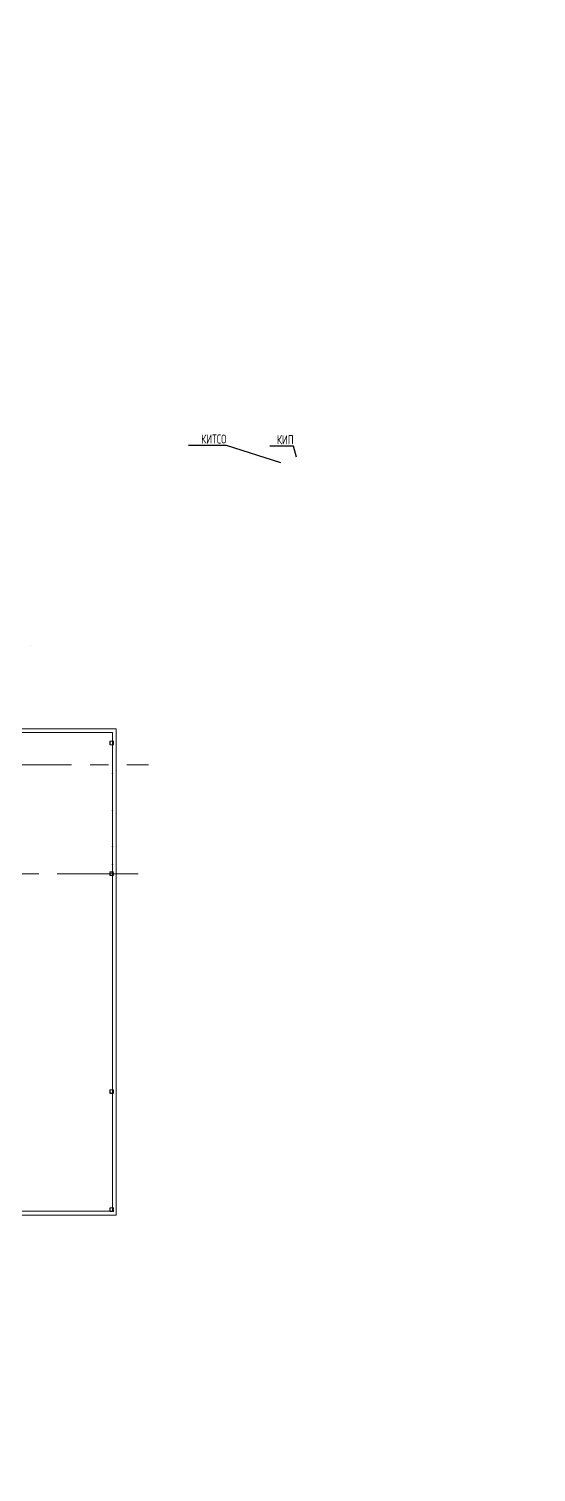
# Model space of a CAD drawing. Header units: millimetres. Extents: x -553547 to 230550, y -59438 to 214451.
# Drawn here: x 132265 to 146225, y -1991 to 37758 of the extents above; entities that cross this region are included whole.
import ezdxf
from ezdxf import colors
from ezdxf.entities.mleader import LeaderData, LeaderLine
from ezdxf.math import Vec2, Vec3

# ---------------------------------------------------------------- set-up
doc = ezdxf.new("R2010")
doc.units = ezdxf.units.MM
doc.linetypes.add('GOST2.303 6', pattern=[12, 8, -1.5, 1, -1.5])
doc.linetypes.add('осевая', pattern=[50.8, 31.75, -6.35, 6.35, -6.35])
for name, color, linetype, lineweight in [('0Оси', 252, 'GOST2.303 6', 13), ('_Оси', 252, 'Continuous', 9), ('АР_Размеры', 7, 'Continuous', 20), ('АР_Тонкие', 7, 'Continuous', 0), ('ОЧ_ТЕКСТ_025', 7, 'Continuous', 25)]:
    doc.layers.add(name, color=color, linetype=linetype, lineweight=lineweight)
doc.layers.add('АР_ОТМЕТКИ', color=7, linetype='Continuous')
doc.layers.add('АТ_Кабельный короб', color=7, linetype='Continuous', lineweight=50, true_color=0xff01ff)
doc.styles.add('GOST 2.304 type A', font='GOST2304A.ttf', dxfattribs={"width": 0.9, "height": 250})
doc.styles.add('GOST type A', font='GOST2304A.ttf')
doc.linetypes.add('FENCELINE1', pattern='A,6.35,-2.54,[133,ltypeshp.shx,S=2.54,R=0,X=-2.54,Y=0],-2.54,25.4', length=36.83)
doc.linetypes.add('КАБЕЛЬ_В_КОРОБЕ', pattern='A,5,[130,ltypeshp.shx,S=1,R=0,X=0,Y=0],1.5,[130,ltypeshp.shx,S=1.5,R=90,X=0,Y=-1],0,[130,ltypeshp.shx,S=2.1,R=90,X=0,Y=1],1,[130,ltypeshp.shx,S=1,R=0,X=0.5,Y=0],5', length=12.5)

# ---------------------------------------------------------------- blocks, each defined once
blk = doc.blocks.new('_None')
blk = doc.blocks.new('*U7')
h = blk.add_hatch(color=256)
h.dxf.hatch_style = 1
h.paths.add_polyline_path([(1919, 545), (1935, 487), (1944, 490), (1929, 548)])
h = blk.add_hatch(color=256)
h.dxf.hatch_style = 1
h.paths.add_polyline_path([(2402, 675), (2418, 617), (2427, 619), (2412, 677)])
h = blk.add_hatch(color=256)
h.dxf.hatch_style = 1
h.paths.add_polyline_path([(-13, 28), (3, -30), (13, -28), (-3, 30)])
h = blk.add_hatch(color=256)
h.dxf.hatch_style = 1
h.paths.add_polyline_path([(953, 287), (969, 229), (979, 231), (963, 289)])
blk.add_lwpolyline([(0, 0), (2415, 647)])
blk = doc.blocks.new('A$C62bef24c')
at = {"color": 252}
for points in [[(42590, 9550), (42670, 9550, 0.414214), (42680, 9560), (42680, 9640, 0.414214), (42670, 9650), (42590, 9650, 0.414214), (42580, 9640), (42580, 9560, 0.414214)], [(42590, 9554), (42670, 9554, 0.414214), (42676, 9560), (42676, 9640, 0.414214), (42670, 9646), (42590, 9646, 0.414214), (42584, 9640), (42584, 9560, 0.414214)], [(42590, 5950), (42670, 5950, 0.414214), (42680, 5960), (42680, 6040, 0.414214), (42670, 6050), (42590, 6050, 0.414214), (42580, 6040), (42580, 5960, 0.414214)], [(42590, 5954), (42670, 5954, 0.414214), (42676, 5960), (42676, 6040, 0.414214), (42670, 6046), (42590, 6046, 0.414214), (42584, 6040), (42584, 5960, 0.414214)], [(42590, -52), (42670, -52, 0.414214), (42680, -42), (42680, 38, 0.414214), (42670, 48), (42590, 48, 0.414214), (42580, 38), (42580, -42, 0.414214)], [(42590, -48), (42670, -48, 0.414214), (42676, -42), (42676, 38, 0.414214), (42670, 44), (42590, 44, 0.414214), (42584, 38), (42584, -42, 0.414214)], [(42590, -3300), (42670, -3300, 0.414214), (42680, -3290), (42680, -3210, 0.414214), (42670, -3200), (42590, -3200, 0.414214), (42580, -3210), (42580, -3290, 0.414214)], [(42590, -3296), (42670, -3296, 0.414214), (42676, -3290), (42676, -3210, 0.414214), (42670, -3204), (42590, -3204, 0.414214), (42584, -3210), (42584, -3290, 0.414214)]]:
    blk.add_lwpolyline(points, format="xyb", close=True, dxfattribs=at)
blk = doc.blocks.new('план А')
at = {"layer": '_Оси', "color": 251, "linetype": 'осевая', "lineweight": 0, "ltscale": 80, "true_color": 0x636466}
for p, q in [((130321.3, 3773.6), (139045.8, 3773.6)), ((87759.7, 773.6), (138759.3, 773.6))]:
    blk.add_line(p, q, dxfattribs=at)
at = {"layer": 'АР_ОТМЕТКИ', "color": 251, "linetype": 'Continuous', "lineweight": 0, "ltscale": 100, "true_color": 0x636466}
blk.add_line((135798.7, 7067.5), (135798.7, 7067.5), dxfattribs=at)
at = {"layer": 'АР_Тонкие', "color": 251, "lineweight": 0, "true_color": 0x636466}
for p, q in [((134668.7, 4763.6), (138148.7, 4763.6)), ((138148.7, -8626.4), (130173.7, -8626.4))]:
    blk.add_line(p, q, dxfattribs=at)
at = {"layer": 'АР_Тонкие', "color": 251, "linetype": 'FENCELINE1', "lineweight": 0, "ltscale": 13, "true_color": 0x636466}
for p, q in [((134668.7, 4663.6), (138048.7, 4663.6)), ((138048.7, 4663.6), (138048.7, 3531.2)), ((138048.7, 1022.1), (138048.7, -8521.8)), ((138048.7, -8521.8), (130123.7, -8526.4))]:
    blk.add_line(p, q, dxfattribs=at)
at = {"layer": 'АР_Тонкие', "color": 251, "lineweight": 0, "ltscale": 0.1, "true_color": 0x636466}
blk.add_line((138148.7, -8626.4), (138148.7, 4763.6), dxfattribs=at)
at = {"layer": '0Оси', "color": 251, "lineweight": 0, "true_color": 0x636466}
blk.add_blockref('A$C62bef24c', (95398.7, -5226.4), dxfattribs=at)
at = {"layer": 'АР_Тонкие', "color": 251, "lineweight": 0, "true_color": 0x636466, "rotation": 255}
blk.add_blockref('*U7', (138050.3, 3526.4), dxfattribs=at)
blk = doc.blocks.new('АР')
at = {"color": 252}
ml = blk.add_multileader_mtext('Standard', dxfattribs=at)
ml.set_content('0,000', color=252, style='GOST type A')
ml.set_leader_properties(color=256)
ml.build(insert=Vec2(0, 0))
ml.multileader.update_dxf_attribs({"has_dogleg": 0, "has_text_frame": 1, "text_left_attachment_type": 7, "text_right_attachment_type": 6, "dogleg_length": 0, "arrow_head_size": 200})
ctx = ml.context
ctx.base_point, ctx.char_height, ctx.arrow_head_size, ctx.landing_gap_size, ctx.plane_origin = Vec3(649404.1, -245448.8), 250, 200, 50, Vec3(-514199.9, -248177.5)
ctx.left_attachment, ctx.right_attachment = 7, 6
notes = []
notes.append((ctx, [(0, (0, 0, 0), (0, 0), (1, 0), 1, [])]))
ctx.mtext.insert, ctx.mtext.flow_direction = Vec3(649454.1, -245161.3), 5
ml = blk.add_multileader_mtext('Standard', dxfattribs=at)
ml.set_content('0,000', color=252, style='GOST type A')
ml.set_leader_properties(color=256)
ml.build(insert=Vec2(0, 0))
ml.multileader.update_dxf_attribs({"has_dogleg": 0, "has_text_frame": 1, "text_left_attachment_type": 7, "text_right_attachment_type": 6, "dogleg_length": 0, "arrow_head_size": 200})
ctx = ml.context
ctx.base_point, ctx.char_height, ctx.arrow_head_size, ctx.landing_gap_size, ctx.plane_origin = Vec3(641715.8, -241787.5), 250, 200, 50, Vec3(-521888.2, -239063.6)
ctx.left_attachment, ctx.right_attachment = 7, 6
notes.append((ctx, [(0, (0, 0, 0), (0, 0), (1, 0), 1, [])]))
ctx.mtext.insert, ctx.mtext.flow_direction = Vec3(641765.8, -241500), 5
ml = blk.add_multileader_mtext('Standard', dxfattribs=at)
ml.set_content('-0,020', color=252, style='GOST type A')
ml.set_leader_properties(color=256)
ml.build(insert=Vec2(0, 0))
ml.multileader.update_dxf_attribs({"has_dogleg": 0, "has_text_frame": 1, "text_left_attachment_type": 7, "text_right_attachment_type": 6, "dogleg_length": 0, "arrow_head_size": 200})
ctx = ml.context
ctx.base_point, ctx.char_height, ctx.arrow_head_size, ctx.landing_gap_size, ctx.plane_origin = Vec3(677883.5, -235529.3), 250, 200, 50, Vec3(-485627.9, -231830.1)
ctx.left_attachment, ctx.right_attachment = 7, 6
notes.append((ctx, [(0, (0, 0, 0), (0, 0), (1, 0), 1, [])]))
ctx.mtext.insert, ctx.mtext.flow_direction = Vec3(677933.5, -235241.8), 5
ml = blk.add_multileader_mtext('Standard', dxfattribs=at)
ml.set_content('0,000', color=252, style='GOST type A')
ml.set_leader_properties(color=256)
ml.build(insert=Vec2(0, 0))
ml.multileader.update_dxf_attribs({"has_dogleg": 0, "has_text_frame": 1, "text_left_attachment_type": 7, "text_right_attachment_type": 6, "dogleg_length": 0, "arrow_head_size": 200})
ctx = ml.context
ctx.base_point, ctx.char_height, ctx.arrow_head_size, ctx.landing_gap_size, ctx.plane_origin = Vec3(656104.7, -253706.8), 250, 200, 50, Vec3(-507499.3, -250982.9)
ctx.left_attachment, ctx.right_attachment = 7, 6
notes.append((ctx, [(0, (0, 0, 0), (0, 0), (1, 0), 1, [])]))
ctx.mtext.insert, ctx.mtext.flow_direction = Vec3(656154.7, -253419.3), 5
ml = blk.add_multileader_mtext('Standard', dxfattribs=at)
ml.set_content('0,000', color=252, style='GOST type A')
ml.set_leader_properties(color=256)
ml.build(insert=Vec2(0, 0))
ml.multileader.update_dxf_attribs({"has_dogleg": 0, "has_text_frame": 1, "text_left_attachment_type": 7, "text_right_attachment_type": 6, "dogleg_length": 0, "arrow_head_size": 200})
ctx = ml.context
ctx.base_point, ctx.char_height, ctx.arrow_head_size, ctx.landing_gap_size, ctx.plane_origin = Vec3(674120.3, -254449.4), 250, 200, 50, Vec3(-489483.8, -251725.5)
ctx.left_attachment, ctx.right_attachment = 7, 6
notes.append((ctx, [(0, (0, 0, 0), (0, 0), (1, 0), 1, [])]))
ctx.mtext.insert, ctx.mtext.flow_direction = Vec3(674170.3, -254161.9), 5
ml = blk.add_multileader_mtext('Standard', dxfattribs=at)
ml.set_content('0,000', color=252, style='GOST type A')
ml.set_leader_properties(color=256)
ml.build(insert=Vec2(0, 0))
ml.multileader.update_dxf_attribs({"has_dogleg": 0, "has_text_frame": 1, "text_left_attachment_type": 7, "text_right_attachment_type": 6, "dogleg_length": 0, "arrow_head_size": 200})
ctx = ml.context
ctx.base_point, ctx.char_height, ctx.arrow_head_size, ctx.landing_gap_size, ctx.plane_origin = Vec3(683757.5, -246454.6), 250, 200, 50, Vec3(-479846.5, -243730.6)
ctx.left_attachment, ctx.right_attachment = 7, 6
notes.append((ctx, [(0, (0, 0, 0), (0, 0), (1, 0), 1, [])]))
ctx.mtext.insert, ctx.mtext.flow_direction = Vec3(683807.5, -246167), 5
ml = blk.add_multileader_mtext('Standard', dxfattribs=at)
ml.set_content('0,000', color=252, style='GOST type A')
ml.set_leader_properties(color=256)
ml.build(insert=Vec2(0, 0))
ml.multileader.update_dxf_attribs({"has_dogleg": 0, "has_text_frame": 1, "text_left_attachment_type": 7, "text_right_attachment_type": 6, "dogleg_length": 0, "arrow_head_size": 200})
ctx = ml.context
ctx.base_point, ctx.char_height, ctx.arrow_head_size, ctx.landing_gap_size, ctx.plane_origin = Vec3(643346.8, -237132.2), 250, 200, 50, Vec3(-520257.3, -234408.2)
ctx.left_attachment, ctx.right_attachment = 7, 6
notes.append((ctx, [(0, (0, 0, 0), (0, 0), (1, 0), 1, [])]))
ctx.mtext.insert, ctx.mtext.flow_direction = Vec3(643396.8, -236844.6), 5
ml = blk.add_multileader_mtext('Standard', dxfattribs=at)
ml.set_content('+0,100', color=252, style='GOST type A')
ml.set_leader_properties(color=256)
ml.build(insert=Vec2(0, 0))
ml.multileader.update_dxf_attribs({"has_dogleg": 0, "has_text_frame": 1, "text_left_attachment_type": 7, "text_right_attachment_type": 6, "dogleg_length": 0, "arrow_head_size": 200})
ctx = ml.context
ctx.base_point, ctx.char_height, ctx.arrow_head_size, ctx.landing_gap_size, ctx.plane_origin = Vec3(670361, -237807.4), 250, 200, 50, Vec3(-493243.1, -235083.5)
ctx.left_attachment, ctx.right_attachment = 7, 6
notes.append((ctx, [(0, (0, 0, 0), (0, 0), (1, 0), 1, [])]))
ctx.mtext.insert, ctx.mtext.flow_direction = Vec3(670411, -237519.9), 5
ml = blk.add_multileader_mtext('Standard', dxfattribs=at)
ml.set_content('+0,600', color=252, style='GOST type A')
ml.set_leader_properties(color=256)
ml.build(insert=Vec2(0, 0))
ml.multileader.update_dxf_attribs({"has_dogleg": 0, "has_text_frame": 1, "text_left_attachment_type": 7, "text_right_attachment_type": 6, "dogleg_length": 0, "arrow_head_size": 200})
ctx = ml.context
ctx.base_point, ctx.char_height, ctx.arrow_head_size, ctx.landing_gap_size, ctx.plane_origin = Vec3(651984.7, -241980.5), 250, 200, 50, Vec3(-511405.9, -240931)
ctx.left_attachment, ctx.right_attachment = 7, 6
notes.append((ctx, [(0, (0, 0, 0), (0, 0), (1, 0), 1, [])]))
ctx.mtext.insert, ctx.mtext.flow_direction = Vec3(652034.7, -241693), 5
ml = blk.add_multileader_mtext('Standard', dxfattribs=at)
ml.set_content('-0,100', color=252, style='GOST type A')
ml.set_leader_properties(color=256)
ml.build(insert=Vec2(0, 0))
ml.multileader.update_dxf_attribs({"has_dogleg": 0, "has_text_frame": 1, "text_left_attachment_type": 7, "text_right_attachment_type": 6, "dogleg_length": 0, "arrow_head_size": 200})
ctx = ml.context
ctx.base_point, ctx.char_height, ctx.arrow_head_size, ctx.landing_gap_size, ctx.plane_origin = Vec3(648501.3, -240196.6, 75705.6), 250, 200, 50, Vec3(-514889.3, -239147.1, 75705.6)
ctx.left_attachment, ctx.right_attachment = 7, 6
notes.append((ctx, [(0, (0, 0, 0), (0, 0), (1, 0), 1, [])]))
ctx.mtext.insert, ctx.mtext.flow_direction = Vec3(648551.3, -239909, 75705.6), 5
for ctx, leaders in notes:
    for number, flags, end, landing, length, lines in leaders:
        leader = LeaderData()
        leader.index, (leader.has_last_leader_line, leader.has_dogleg_vector, leader.attachment_direction) = number, flags
        leader.last_leader_point, leader.dogleg_vector, leader.dogleg_length = Vec3(end), Vec3(landing), length
        for number, points, colour, breaks in lines:
            line = LeaderLine()
            line.index, line.vertices, line.color, line.breaks = number, Vec3.list(points), colors.encode_raw_color(colour), breaks
            leader.lines.append(line)
        ctx.leaders.append(leader)

msp = doc.modelspace()

# ---------------------------------------------------------------- block references
at = {"layer": 'АР_Размеры', "color": 18, "true_color": 0x000000}
msp.add_blockref('АР', (-485509.064, 206951.83), dxfattribs=at)
at = {"layer": 'АТ_Кабельный короб', "linetype": 'КАБЕЛЬ_В_КОРОБЕ', "ltscale": 50}
msp.add_blockref('план А', (-3484.747, 13716.579), dxfattribs=at)

# ---------------------------------------------------------------- leaders
at = {"layer": 'ОЧ_ТЕКСТ_025', "ltscale": 100}
ml = msp.add_multileader_mtext('Standard', dxfattribs=at)
ml.set_content('{\\C256;КИТСО}', color=3, style='GOST 2.304 type A')
ml.set_leader_properties()
ml.set_arrow_properties(name='NONE')
ml.build(insert=Vec2(0, 0))
ml.multileader.update_dxf_attribs({"has_dogleg": 0, "text_left_attachment_type": 6, "text_right_attachment_type": 6, "dogleg_length": 0, "arrow_head_size": 5})
ctx = ml.context
ctx.base_point, ctx.char_height, ctx.arrow_head_size, ctx.landing_gap_size, ctx.plane_origin = Vec3(137022.562, 26287.053), 250, 5, 1, Vec3(135298.646, 27679.948)
ctx.left_attachment, ctx.right_attachment, ctx.text_align_type = 6, 6, 2
notes = []
notes.append((ctx, [(0, (1, 1, 0), (137700.206, 26287.053), (-1, 0), 0, [(0, [(139194.672, 25807.051)], 0, [])])]))
ctx.mtext.insert, ctx.mtext.alignment, ctx.mtext.flow_direction = Vec3(137699.206, 26587.053), 3, 5
ml = msp.add_multileader_mtext('Standard', dxfattribs=at)
ml.set_content('{\\C256;КИП}', color=3, style='GOST 2.304 type A')
ml.set_leader_properties()
ml.set_arrow_properties(name='NONE')
ml.build(insert=Vec2(0, 0))
ml.multileader.update_dxf_attribs({"has_dogleg": 0, "text_left_attachment_type": 6, "text_right_attachment_type": 6, "dogleg_length": 0, "arrow_head_size": 5})
ctx = ml.context
ctx.base_point, ctx.char_height, ctx.arrow_head_size, ctx.landing_gap_size, ctx.plane_origin = Vec3(139147.476, 26267.98), 250, 5, 1, Vec3(135732.829, 27839.212)
ctx.left_attachment, ctx.right_attachment, ctx.text_align_type = 6, 6, 2
notes.append((ctx, [(0, (1, 1, 0), (139551.709, 26267.98), (-1, 0), 0, [(0, [(139628.856, 25966.316)], 0, [])])]))
ctx.mtext.insert, ctx.mtext.alignment, ctx.mtext.flow_direction = Vec3(139550.709, 26567.98), 3, 5
for ctx, leaders in notes:
    for number, flags, end, landing, length, lines in leaders:
        leader = LeaderData()
        leader.index, (leader.has_last_leader_line, leader.has_dogleg_vector, leader.attachment_direction) = number, flags
        leader.last_leader_point, leader.dogleg_vector, leader.dogleg_length = Vec3(end), Vec3(landing), length
        for number, points, colour, breaks in lines:
            line = LeaderLine()
            line.index, line.vertices, line.color, line.breaks = number, Vec3.list(points), colors.encode_raw_color(colour), breaks
            leader.lines.append(line)
        ctx.leaders.append(leader)

doc.saveas('drawing.dxf')
